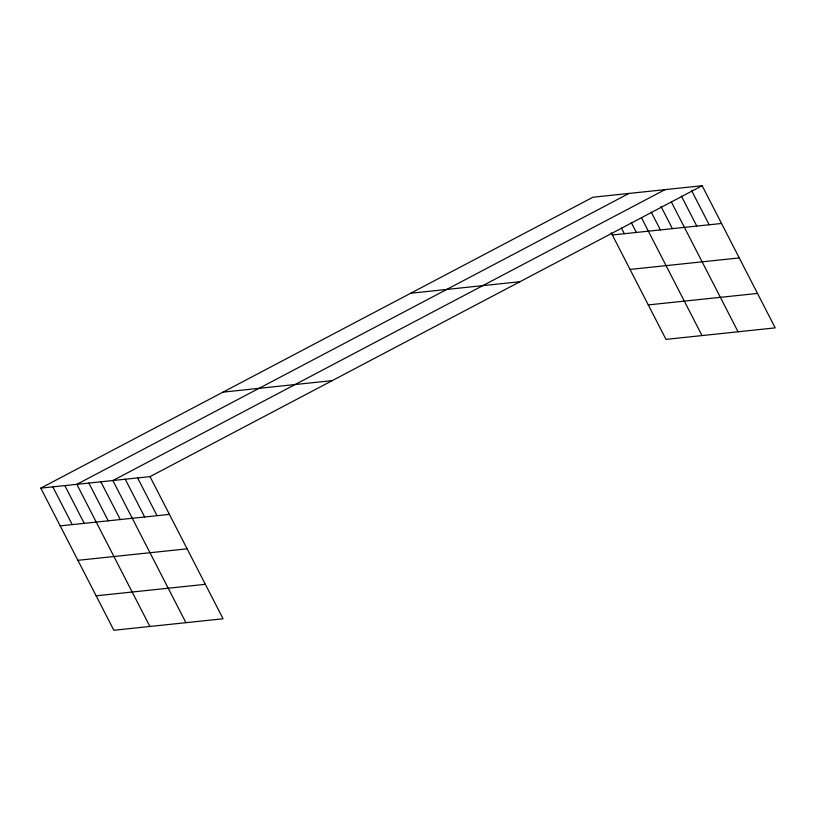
<?xml version="1.0" encoding="UTF-8"?>
<svg xmlns="http://www.w3.org/2000/svg" width="816" height="816" viewBox="0 0 816 816"><rect width="100%" height="100%" fill="white"/><g stroke="black" fill="none" stroke-linecap="round" stroke-linejoin="round"><path stroke-width="1.22" d="M40.8 488.121L150.011 476.626L223.064 618.773L113.852 630.268L40.8 488.121L592.936 197.227L702.148 185.732L775.2 327.879L665.989 339.374L611.194 232.754M628.973 193.433L76.837 484.337L149.889 626.474M665.02 189.638L112.883 480.542L185.926 622.679M150.011 476.626L702.148 185.732M612.337 234.977L721.548 223.472M630.044 269.423L739.255 257.927M410.734 293.23L519.945 281.724M648.281 304.919L757.493 293.423M223.003 392.129L332.214 380.633M60.2 525.871L169.412 514.376M77.908 560.317L187.119 548.821M96.145 595.813L205.357 584.317M691.489 190.363L709.165 224.777M681.391 196.105L696.793 226.083M671.293 201.848L738.072 331.786M660.991 206.448L672.404 228.653M651.26 212.15L660.389 229.918M641.529 217.862L702.025 335.58M631.227 222.452L636.358 232.448M621.496 228.154L624.352 233.713M137.639 477.931L157.029 515.671M125.256 479.237L144.656 516.977M100.868 481.807L120.268 519.547M88.852 483.072L108.253 520.812M64.831 485.602L84.221 523.342M52.816 486.856L72.206 524.606"/></g></svg>
